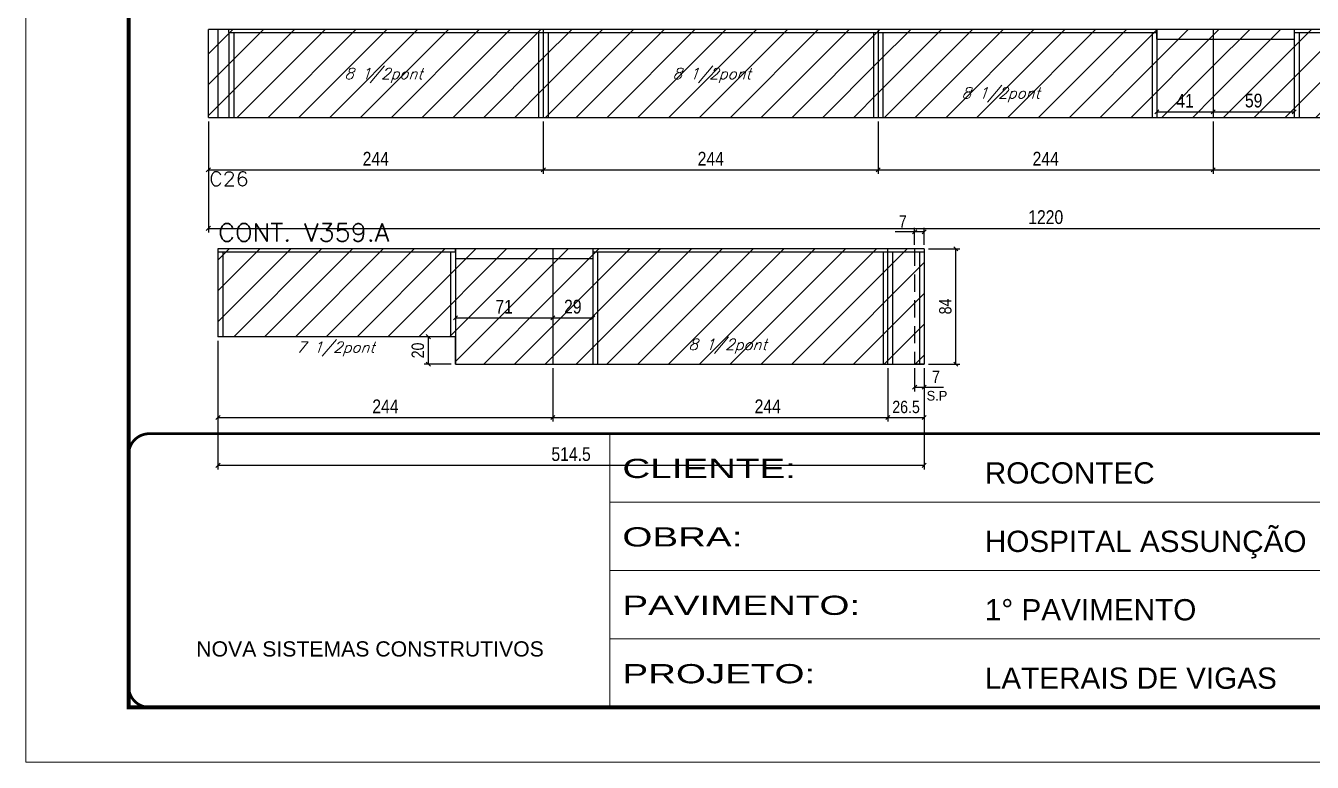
# Model space of a CAD drawing. Extents: x 137137 to 143418, y 10464 to 34486.
# Drawn here: x 140321 to 141258, y 31139 to 31675 of the extents above; entities that cross this region are included whole.
import ezdxf

# ---------------------------------------------------------------- set-up
doc = ezdxf.new("R2010")
doc.units = 0
for name, pattern in [('CONTINUO', [0]), ('DASHED', [0.75, 0.5, -0.25]), ('HIDDEN', [0.375, 0.25, -0.125])]:
    doc.linetypes.add(name, pattern=pattern)
for name, color, linetype in [('5', 5, 'Continuous'), ('COTA', 241, 'Continuous'), ('Painéis', 200, 'Continuous'), ('SARR_2.2x7', 40, 'Continuous'), ('SARR_3.5x7', 81, 'Continuous'), ('texto', 7, 'Continuous')]:
    doc.layers.add(name, color=color, linetype=linetype)
for name, color, linetype, lineweight in [('Escoras', 2, 'Continuous', 25), ('Folhas', 255, 'Continuous', 9), ('Hachura', 251, 'Continuous', 9), ('SARRAFO DE PRESSAO', 251, 'DASHED', 9), ('Texto Seção', 7, 'Continuous', 15)]:
    doc.layers.add(name, color=color, linetype=linetype, lineweight=lineweight)
doc.styles.add('ARIAL', font='arial.ttf')
doc.styles.add('COTA TECNICA', font='techl___.ttf', dxfattribs={"height": 10})
doc.styles.add('COTA TECNICA-50', font='techl___.ttf', dxfattribs={"height": 9})
doc.styles.add('REGUA-120', font='ROMANS.shx', dxfattribs={"height": 15})
doc.styles.add('Romans', font='romans.shx')
doc.styles.add('ROMAS860', font='ROMAS860.SHX')
doc.styles.add('Tecnologia', font='')
doc.styles.get('Tecnologia').set_extended_font_data('Forgotten Futurist')
doc.dimstyles.new('COTA PAINEL-50', dxfattribs={"dimtxt": 9, "dimasz": 3, "dimexe": 3, "dimexo": 3, "dimgap": 3, "dimtad": 1, "dimdec": 1, "dimzin": 12, "dimdsep": 46, "dimtxsty": 'COTA TECNICA-50', "dimblk1": 'OBLIQUE', "dimblk2": 'OBLIQUE', "dimsah": 1, "dimcen": 0.9, "dimclrd": 4, "dimclre": 4, "dimclrt": 240, "dimadec": 1, "dimazin": 3, "dimtfac": 1, "dimtdec": 1, "dimtmove": 0, "dimatfit": 3, "dimfxl": 1, "dimtolj": 1, "dimtzin": 12, "dimarcsym": 0})
doc.dimstyles.new('PAINEL', dxfattribs={"dimtxt": 10, "dimasz": 3, "dimexe": 3, "dimexo": 3, "dimgap": 3, "dimtad": 1, "dimdec": 1, "dimzin": 12, "dimdsep": 46, "dimtxsty": 'COTA TECNICA', "dimblk1": 'OBLIQUE', "dimblk2": 'OBLIQUE', "dimsah": 1, "dimcen": 0.9, "dimclrd": 4, "dimclre": 4, "dimclrt": 240, "dimadec": 1, "dimazin": 3, "dimtfac": 1, "dimtdec": 1, "dimtmove": 0, "dimatfit": 3, "dimfxl": 1, "dimtolj": 1, "dimtzin": 12, "dimarcsym": 0})
pattern_1 = [(45, (6544.79, 3600.202), (-11.2253202, 11.2253202), [])]

# ---------------------------------------------------------------- blocks, each defined once
blk = doc.blocks.new('9999999999')
at = {"color": 30, "linetype": 'CONTINUO'}
for p, q in [((98564.56, 34230.21), (98564.56, 34429.45)), ((98564.56, 34379.64), (99583.98, 34379.64)), ((98564.56, 34329.83), (99487.98, 34329.83)), ((98564.56, 34280.02), (99487.98, 34280.02))]:
    blk.add_line(p, q, dxfattribs=at)
at = {"color": 30, "linetype": 'CONTINUO', "const_width": 2}
blk.add_lwpolyline([(99583.98, 34230.21), (99583.98, 34414.45, 0.414214), (99568.98, 34429.45), (98228.98, 34429.45, 0.414214), (98213.98, 34414.45), (98213.98, 34245.21, 0.414214), (98228.98, 34230.21), (99583.98, 34230.21)], format="xyb", dxfattribs=at)
at = {"layer": 'Folhas'}
blk.add_lwpolyline([(98138.98, 34190.21), (99623.98, 34190.21), (99623.98, 35240.21), (98138.98, 35240.21)], close=True, dxfattribs=at)
at = {"layer": 'Folhas', "color": 30, "const_width": 3}
blk.add_lwpolyline([(98213.98, 34230.21), (99583.98, 34230.21), (99583.98, 35200.21), (98213.98, 35200.21)], close=True, dxfattribs=at)
at = {"color": 7, "linetype": 'Continuous', "ltscale": 5, "style": 'ARIAL'}
for s, height, p in [('ROCONTEC', 15.483, (98837.68, 34393.13)), ('HOSPITAL ASSUNÇÃO', 15.4829, (98837.68, 34343.32)), ('1° PAVIMENTO', 15.4829, (98837.68, 34293.51)), ('NOVA SISTEMAS CONSTRUTIVOS', 11.0592, (98263.19, 34267.21)), ('LATERAIS DE VIGAS', 15.4829, (98837.68, 34243.7))]:
    blk.add_text(s, height=height, dxfattribs=at).set_placement(p)
at = {"layer": 'Folhas', "color": 7, "style": 'Tecnologia', "width": 1.5}
for s, p in [('CLIENTE:', (98573.65, 34397.17)), ('OBRA:', (98573.65, 34347.31)), ('PAVIMENTO:', (98573.65, 34297.5)), ('PROJETO:', (98573.65, 34247.69))]:
    blk.add_text(s, height=14, dxfattribs=at).set_placement(p)
blk = doc.blocks.new('_Oblique')
at = {"color": 0, "linetype": 'ByBlock', "lineweight": -2}
blk.add_line((-0.5, -0.5), (0.5, 0.5), dxfattribs=at)
blk = doc.blocks.new('*D265')
at = {"layer": 'COTA', "color": 4, "linetype": 'ByBlock', "lineweight": -2, "transparency": 16777216}
for p, q in [((141144.83, 31616.11), (141144.83, 31609.22)), ((141185.83, 31617.21), (141185.83, 31609.22)), ((141144.83, 31612.22), (141185.83, 31612.22))]:
    blk.add_line(p, q, dxfattribs=at)
at = {"layer": 'Defpoints', "color": 0, "linetype": 'ByBlock', "transparency": 16777216}
for p in [(141144.83, 31619.11), (141185.83, 31620.21), (141185.83, 31612.22)]:
    blk.add_point(p, dxfattribs=at)
at = {"layer": 'COTA', "color": 4, "linetype": 'ByBlock', "lineweight": -2, "transparency": 16777216, "xscale": 3, "yscale": 3, "zscale": 3, "rotation": 180}
blk.add_blockref('_Oblique', (141144.83, 31612.22), dxfattribs=at)
at = {"layer": 'COTA', "color": 4, "linetype": 'ByBlock', "lineweight": -2, "transparency": 16777216, "xscale": 3, "yscale": 3, "zscale": 3}
blk.add_blockref('_Oblique', (141185.83, 31612.22), dxfattribs=at)
at = {"layer": 'COTA', "color": 240, "linetype": 'ByBlock', "transparency": 16777216, "insert": (141165.33, 31620.29), "char_height": 10, "attachment_point": 5, "style": 'COTA TECNICA'}
blk.add_mtext('\\A1;41', dxfattribs=at)
blk = doc.blocks.new('*D266')
at = {"layer": 'COTA', "color": 4, "linetype": 'ByBlock', "lineweight": -2, "transparency": 16777216}
for p, q in [((141185.83, 31617.21), (141185.83, 31609.22)), ((141244.83, 31617.21), (141244.83, 31609.22)), ((141185.83, 31612.22), (141244.83, 31612.22))]:
    blk.add_line(p, q, dxfattribs=at)
at = {"layer": 'Defpoints', "color": 0, "linetype": 'ByBlock', "transparency": 16777216}
for p in [(141185.83, 31620.21), (141244.83, 31620.21), (141244.83, 31612.22)]:
    blk.add_point(p, dxfattribs=at)
at = {"layer": 'COTA', "color": 4, "linetype": 'ByBlock', "lineweight": -2, "transparency": 16777216, "xscale": 3, "yscale": 3, "zscale": 3, "rotation": 180}
blk.add_blockref('_Oblique', (141185.83, 31612.22), dxfattribs=at)
at = {"layer": 'COTA', "color": 4, "linetype": 'ByBlock', "lineweight": -2, "transparency": 16777216, "xscale": 3, "yscale": 3, "zscale": 3}
blk.add_blockref('_Oblique', (141244.83, 31612.22), dxfattribs=at)
at = {"layer": 'COTA', "color": 240, "linetype": 'ByBlock', "transparency": 16777216, "insert": (141215.33, 31620.36), "char_height": 10, "attachment_point": 5, "style": 'COTA TECNICA'}
blk.add_mtext('\\A1;59', dxfattribs=at)
blk = doc.blocks.new('*D400')
at = {"layer": 'COTA', "color": 4, "linetype": 'ByBlock', "lineweight": -2, "transparency": 16777216}
for p, q in [((140453.83, 31605.21), (140453.83, 31567.02)), ((140697.83, 31605.21), (140697.83, 31567.02)), ((140453.83, 31570.02), (140697.83, 31570.02))]:
    blk.add_line(p, q, dxfattribs=at)
at = {"layer": 'Defpoints', "color": 0, "linetype": 'ByBlock', "transparency": 16777216}
for p in [(140453.83, 31608.21), (140697.83, 31608.21), (140697.83, 31570.02)]:
    blk.add_point(p, dxfattribs=at)
at = {"layer": 'COTA', "color": 4, "linetype": 'ByBlock', "lineweight": -2, "transparency": 16777216, "xscale": 3, "yscale": 3, "zscale": 3, "rotation": 180}
blk.add_blockref('_Oblique', (140453.83, 31570.02), dxfattribs=at)
at = {"layer": 'COTA', "color": 4, "linetype": 'ByBlock', "lineweight": -2, "transparency": 16777216, "xscale": 3, "yscale": 3, "zscale": 3}
blk.add_blockref('_Oblique', (140697.83, 31570.02), dxfattribs=at)
at = {"layer": 'COTA', "color": 240, "linetype": 'ByBlock', "transparency": 16777216, "insert": (140575.83, 31578.09), "char_height": 10, "attachment_point": 5, "style": 'COTA TECNICA'}
blk.add_mtext('\\A1;244', dxfattribs=at)
blk = doc.blocks.new('*D401')
at = {"layer": 'COTA', "color": 4, "linetype": 'ByBlock', "lineweight": -2, "transparency": 16777216}
for p, q in [((140697.83, 31605.21), (140697.83, 31567.02)), ((140941.83, 31605.21), (140941.83, 31567.02)), ((140697.83, 31570.02), (140941.83, 31570.02))]:
    blk.add_line(p, q, dxfattribs=at)
at = {"layer": 'Defpoints', "color": 0, "linetype": 'ByBlock', "transparency": 16777216}
for p in [(140697.83, 31608.21), (140941.83, 31608.21), (140941.83, 31570.02)]:
    blk.add_point(p, dxfattribs=at)
at = {"layer": 'COTA', "color": 4, "linetype": 'ByBlock', "lineweight": -2, "transparency": 16777216, "xscale": 3, "yscale": 3, "zscale": 3, "rotation": 180}
blk.add_blockref('_Oblique', (140697.83, 31570.02), dxfattribs=at)
at = {"layer": 'COTA', "color": 4, "linetype": 'ByBlock', "lineweight": -2, "transparency": 16777216, "xscale": 3, "yscale": 3, "zscale": 3}
blk.add_blockref('_Oblique', (140941.83, 31570.02), dxfattribs=at)
at = {"layer": 'COTA', "color": 240, "linetype": 'ByBlock', "transparency": 16777216, "insert": (140819.83, 31578.09), "char_height": 10, "attachment_point": 5, "style": 'COTA TECNICA'}
blk.add_mtext('\\A1;244', dxfattribs=at)
blk = doc.blocks.new('*D402')
at = {"layer": 'COTA', "color": 4, "linetype": 'ByBlock', "lineweight": -2, "transparency": 16777216}
for p, q in [((140941.83, 31605.21), (140941.83, 31567.02)), ((141185.83, 31605.21), (141185.83, 31567.02)), ((140941.83, 31570.02), (141185.83, 31570.02))]:
    blk.add_line(p, q, dxfattribs=at)
at = {"layer": 'Defpoints', "color": 0, "linetype": 'ByBlock', "transparency": 16777216}
for p in [(140941.83, 31608.21), (141185.83, 31608.21), (141185.83, 31570.02)]:
    blk.add_point(p, dxfattribs=at)
at = {"layer": 'COTA', "color": 4, "linetype": 'ByBlock', "lineweight": -2, "transparency": 16777216, "xscale": 3, "yscale": 3, "zscale": 3, "rotation": 180}
blk.add_blockref('_Oblique', (140941.83, 31570.02), dxfattribs=at)
at = {"layer": 'COTA', "color": 4, "linetype": 'ByBlock', "lineweight": -2, "transparency": 16777216, "xscale": 3, "yscale": 3, "zscale": 3}
blk.add_blockref('_Oblique', (141185.83, 31570.02), dxfattribs=at)
at = {"layer": 'COTA', "color": 240, "linetype": 'ByBlock', "transparency": 16777216, "insert": (141063.83, 31578.09), "char_height": 10, "attachment_point": 5, "style": 'COTA TECNICA'}
blk.add_mtext('\\A1;244', dxfattribs=at)
blk = doc.blocks.new('*D403')
at = {"layer": 'COTA', "color": 4, "linetype": 'ByBlock', "lineweight": -2, "transparency": 16777216}
for p, q in [((141185.83, 31605.21), (141185.83, 31567.02)), ((141429.83, 31605.21), (141429.83, 31567.02)), ((141185.83, 31570.02), (141429.83, 31570.02))]:
    blk.add_line(p, q, dxfattribs=at)
at = {"layer": 'Defpoints', "color": 0, "linetype": 'ByBlock', "transparency": 16777216}
for p in [(141185.83, 31608.21), (141429.83, 31608.21), (141429.83, 31570.02)]:
    blk.add_point(p, dxfattribs=at)
at = {"layer": 'COTA', "color": 4, "linetype": 'ByBlock', "lineweight": -2, "transparency": 16777216, "xscale": 3, "yscale": 3, "zscale": 3, "rotation": 180}
blk.add_blockref('_Oblique', (141185.83, 31570.02), dxfattribs=at)
at = {"layer": 'COTA', "color": 4, "linetype": 'ByBlock', "lineweight": -2, "transparency": 16777216, "xscale": 3, "yscale": 3, "zscale": 3}
blk.add_blockref('_Oblique', (141429.83, 31570.02), dxfattribs=at)
at = {"layer": 'COTA', "color": 240, "linetype": 'ByBlock', "transparency": 16777216, "insert": (141307.83, 31578.09), "char_height": 10, "attachment_point": 5, "style": 'COTA TECNICA'}
blk.add_mtext('\\A1;244', dxfattribs=at)
blk = doc.blocks.new('*D267')
at = {"layer": 'COTA', "color": 4, "linetype": 'ByBlock', "lineweight": -2, "transparency": 16777216}
for p, q in [((140704.82, 31425.48), (140704.82, 31386.69)), ((140948.83, 31425.48), (140948.83, 31386.69)), ((140704.82, 31389.69), (140948.83, 31389.69))]:
    blk.add_line(p, q, dxfattribs=at)
at = {"layer": 'Defpoints', "color": 0, "linetype": 'ByBlock', "transparency": 16777216}
for p in [(140704.82, 31428.48), (140948.83, 31428.48), (140948.83, 31389.69)]:
    blk.add_point(p, dxfattribs=at)
at = {"layer": 'COTA', "color": 4, "linetype": 'ByBlock', "lineweight": -2, "transparency": 16777216, "xscale": 3, "yscale": 3, "zscale": 3, "rotation": 180}
blk.add_blockref('_Oblique', (140704.82, 31389.69), dxfattribs=at)
at = {"layer": 'COTA', "color": 4, "linetype": 'ByBlock', "lineweight": -2, "transparency": 16777216, "xscale": 3, "yscale": 3, "zscale": 3}
blk.add_blockref('_Oblique', (140948.83, 31389.69), dxfattribs=at)
at = {"layer": 'COTA', "color": 240, "linetype": 'ByBlock', "transparency": 16777216, "insert": (140861.33, 31397.76), "char_height": 10, "attachment_point": 5, "style": 'COTA TECNICA'}
blk.add_mtext('\\A1;244', dxfattribs=at)
blk = doc.blocks.new('*D405')
at = {"layer": 'COTA', "color": 4, "linetype": 'ByBlock', "lineweight": -2, "transparency": 16777216}
for p, q in [((140460.83, 31445.48), (140460.83, 31386.69)), ((140704.82, 31425.48), (140704.82, 31386.69)), ((140460.83, 31389.69), (140704.82, 31389.69))]:
    blk.add_line(p, q, dxfattribs=at)
at = {"layer": 'Defpoints', "color": 0, "linetype": 'ByBlock', "transparency": 16777216}
for p in [(140460.83, 31448.48), (140704.82, 31428.48), (140704.82, 31389.69)]:
    blk.add_point(p, dxfattribs=at)
at = {"layer": 'COTA', "color": 4, "linetype": 'ByBlock', "lineweight": -2, "transparency": 16777216, "xscale": 3, "yscale": 3, "zscale": 3, "rotation": 180}
blk.add_blockref('_Oblique', (140460.83, 31389.69), dxfattribs=at)
at = {"layer": 'COTA', "color": 4, "linetype": 'ByBlock', "lineweight": -2, "transparency": 16777216, "xscale": 3, "yscale": 3, "zscale": 3}
blk.add_blockref('_Oblique', (140704.82, 31389.69), dxfattribs=at)
at = {"layer": 'COTA', "color": 240, "linetype": 'ByBlock', "transparency": 16777216, "insert": (140582.83, 31397.76), "char_height": 10, "attachment_point": 5, "style": 'COTA TECNICA'}
blk.add_mtext('\\A1;244', dxfattribs=at)
blk = doc.blocks.new('*D408')
at = {"layer": 'COTA', "color": 4, "linetype": 'ByBlock', "lineweight": -2, "transparency": 16777216}
for p, q in [((140633.82, 31476.38), (140633.82, 31459.25)), ((140704.83, 31467.48), (140704.83, 31459.25)), ((140633.82, 31462.25), (140704.83, 31462.25))]:
    blk.add_line(p, q, dxfattribs=at)
at = {"layer": 'Defpoints', "color": 0, "linetype": 'ByBlock', "transparency": 16777216}
for p in [(140633.82, 31479.38), (140704.83, 31470.48), (140704.83, 31462.25)]:
    blk.add_point(p, dxfattribs=at)
at = {"layer": 'COTA', "color": 4, "linetype": 'ByBlock', "lineweight": -2, "transparency": 16777216, "xscale": 3, "yscale": 3, "zscale": 3, "rotation": 180}
blk.add_blockref('_Oblique', (140633.82, 31462.25), dxfattribs=at)
at = {"layer": 'COTA', "color": 4, "linetype": 'ByBlock', "lineweight": -2, "transparency": 16777216, "xscale": 3, "yscale": 3, "zscale": 3}
blk.add_blockref('_Oblique', (140704.83, 31462.25), dxfattribs=at)
at = {"layer": 'COTA', "color": 240, "linetype": 'ByBlock', "transparency": 16777216, "insert": (140669.33, 31470.32), "char_height": 10, "attachment_point": 5, "style": 'COTA TECNICA'}
blk.add_mtext('\\A1;71', dxfattribs=at)
blk = doc.blocks.new('*D409')
at = {"layer": 'COTA', "color": 4, "linetype": 'ByBlock', "lineweight": -2, "transparency": 16777216}
for p, q in [((140704.83, 31467.48), (140704.83, 31459.25)), ((140733.83, 31467.48), (140733.83, 31459.25)), ((140704.83, 31462.25), (140733.83, 31462.25))]:
    blk.add_line(p, q, dxfattribs=at)
at = {"layer": 'Defpoints', "color": 0, "linetype": 'ByBlock', "transparency": 16777216}
for p in [(140704.83, 31470.48), (140733.83, 31470.48), (140733.83, 31462.25)]:
    blk.add_point(p, dxfattribs=at)
at = {"layer": 'COTA', "color": 4, "linetype": 'ByBlock', "lineweight": -2, "transparency": 16777216, "xscale": 3, "yscale": 3, "zscale": 3, "rotation": 180}
blk.add_blockref('_Oblique', (140704.83, 31462.25), dxfattribs=at)
at = {"layer": 'COTA', "color": 4, "linetype": 'ByBlock', "lineweight": -2, "transparency": 16777216, "xscale": 3, "yscale": 3, "zscale": 3}
blk.add_blockref('_Oblique', (140733.83, 31462.25), dxfattribs=at)
at = {"layer": 'COTA', "color": 240, "linetype": 'ByBlock', "transparency": 16777216, "insert": (140719.33, 31470.34), "char_height": 10, "attachment_point": 5, "style": 'COTA TECNICA'}
blk.add_mtext('\\A1;29', dxfattribs=at)
blk = doc.blocks.new('*D368')
at = {"layer": 'COTA', "color": 4, "linetype": 'ByBlock', "lineweight": -2, "transparency": 16777216}
for p, q in [((140968.33, 31524.84), (140954.17, 31524.84)), ((140968.33, 31515.48), (140968.33, 31527.84)), ((140975.33, 31524.84), (140968.33, 31524.84)), ((140975.33, 31515.48), (140975.33, 31527.84))]:
    blk.add_line(p, q, dxfattribs=at)
at = {"layer": 'Defpoints', "color": 0, "linetype": 'ByBlock', "transparency": 16777216}
for p in [(140968.33, 31524.84), (140968.33, 31512.48), (140975.33, 31512.48)]:
    blk.add_point(p, dxfattribs=at)
at = {"layer": 'COTA', "color": 4, "linetype": 'ByBlock', "lineweight": -2, "transparency": 16777216, "xscale": 3, "yscale": 3, "zscale": 3, "rotation": 180}
blk.add_blockref('_Oblique', (140968.33, 31524.84), dxfattribs=at)
at = {"layer": 'COTA', "color": 4, "linetype": 'ByBlock', "lineweight": -2, "transparency": 16777216, "xscale": 3, "yscale": 3, "zscale": 3}
blk.add_blockref('_Oblique', (140975.33, 31524.84), dxfattribs=at)
at = {"layer": 'COTA', "color": 240, "linetype": 'ByBlock', "transparency": 16777216, "insert": (140959.75, 31532.4), "char_height": 9, "attachment_point": 5, "style": 'COTA TECNICA-50'}
blk.add_mtext('\\A1;7', dxfattribs=at)
blk = doc.blocks.new('*D425')
at = {"layer": 'COTA', "color": 4, "linetype": 'ByBlock', "lineweight": -2, "transparency": 16777216}
for p, q in [((140978.33, 31512.48), (141001.34, 31512.48)), ((140998.34, 31428.48), (140998.34, 31512.48)), ((140978.33, 31428.48), (141001.34, 31428.48))]:
    blk.add_line(p, q, dxfattribs=at)
at = {"layer": 'Defpoints', "color": 0, "linetype": 'ByBlock', "transparency": 16777216}
for p in [(140975.33, 31512.48), (140998.34, 31512.48), (140975.33, 31428.48)]:
    blk.add_point(p, dxfattribs=at)
at = {"layer": 'COTA', "color": 4, "linetype": 'ByBlock', "lineweight": -2, "transparency": 16777216, "xscale": 3, "yscale": 3, "zscale": 3}
for p, rotation in [((140998.34, 31512.48), 90), ((140998.34, 31428.48), 270)]:
    blk.add_blockref('_Oblique', p, dxfattribs=dict(at, rotation=rotation))
at = {"layer": 'COTA', "color": 240, "linetype": 'ByBlock', "transparency": 16777216, "insert": (140990.75, 31470.48), "char_height": 9, "attachment_point": 5, "rotation": 90, "style": 'COTA TECNICA-50'}
blk.add_mtext('\\A1;84', dxfattribs=at)
blk = doc.blocks.new('*D483')
at = {"layer": 'Defpoints', "color": 0, "linetype": 'ByBlock', "transparency": 16777216}
for p in [(140948.83, 31428.48), (140975.33, 31428.48), (140975.33, 31389.69)]:
    blk.add_point(p, dxfattribs=at)
at = {"layer": 'Escoras', "color": 4, "linetype": 'ByBlock', "lineweight": -2, "transparency": 16777216}
for p, q in [((140948.83, 31425.48), (140948.83, 31386.69)), ((140975.33, 31425.48), (140975.33, 31386.69)), ((140948.83, 31389.69), (140975.33, 31389.69))]:
    blk.add_line(p, q, dxfattribs=at)
at = {"layer": 'Escoras', "color": 4, "linetype": 'ByBlock', "lineweight": -2, "transparency": 16777216, "xscale": 3, "yscale": 3, "zscale": 3, "rotation": 180}
blk.add_blockref('_Oblique', (140948.83, 31389.69), dxfattribs=at)
at = {"layer": 'Escoras', "color": 4, "linetype": 'ByBlock', "lineweight": -2, "transparency": 16777216, "xscale": 3, "yscale": 3, "zscale": 3}
blk.add_blockref('_Oblique', (140975.33, 31389.69), dxfattribs=at)
at = {"layer": 'Escoras', "color": 240, "linetype": 'ByBlock', "transparency": 16777216, "insert": (140962.08, 31397.29), "char_height": 9, "attachment_point": 5, "style": 'COTA TECNICA-50'}
blk.add_mtext('\\A1;26.5', dxfattribs=at)
blk = doc.blocks.new('*D488')
at = {"layer": 'Defpoints', "color": 0, "linetype": 'ByBlock', "transparency": 16777216}
for p in [(140633.82, 31448.48), (140614.05, 31428.48), (140633.82, 31428.48)]:
    blk.add_point(p, dxfattribs=at)
at = {"layer": 'Escoras', "color": 4, "linetype": 'ByBlock', "lineweight": -2, "transparency": 16777216}
for p, q in [((140630.82, 31448.48), (140611.05, 31448.48)), ((140614.05, 31448.48), (140614.05, 31428.48)), ((140630.82, 31428.48), (140611.05, 31428.48))]:
    blk.add_line(p, q, dxfattribs=at)
at = {"layer": 'Escoras', "color": 4, "linetype": 'ByBlock', "lineweight": -2, "transparency": 16777216, "xscale": 3, "yscale": 3, "zscale": 3}
for p, rotation in [((140614.05, 31448.48), 90), ((140614.05, 31428.48), 270)]:
    blk.add_blockref('_Oblique', p, dxfattribs=dict(at, rotation=rotation))
at = {"layer": 'Escoras', "color": 240, "linetype": 'ByBlock', "transparency": 16777216, "insert": (140606.46, 31438.48), "char_height": 9, "attachment_point": 5, "rotation": 90, "style": 'COTA TECNICA-50'}
blk.add_mtext('\\A1;20', dxfattribs=at)
blk = doc.blocks.new('*D477')
at = {"layer": 'Defpoints', "color": 0, "linetype": 'ByBlock', "transparency": 16777216}
for p in [(140968.33, 31428.48), (140975.33, 31428.48), (140975.33, 31411.68)]:
    blk.add_point(p, dxfattribs=at)
at = {"layer": 'Escoras', "color": 4, "linetype": 'ByBlock', "lineweight": -2, "transparency": 16777216}
for p, q in [((140968.33, 31425.48), (140968.33, 31408.68)), ((140975.33, 31425.48), (140975.33, 31408.68)), ((140968.33, 31411.68), (140975.33, 31411.68)), ((140975.33, 31411.68), (140989.48, 31411.68))]:
    blk.add_line(p, q, dxfattribs=at)
at = {"layer": 'Escoras', "color": 4, "linetype": 'ByBlock', "lineweight": -2, "transparency": 16777216, "xscale": 3, "yscale": 3, "zscale": 3, "rotation": 180}
blk.add_blockref('_Oblique', (140968.33, 31411.68), dxfattribs=at)
at = {"layer": 'Escoras', "color": 4, "linetype": 'ByBlock', "lineweight": -2, "transparency": 16777216, "xscale": 3, "yscale": 3, "zscale": 3}
blk.add_blockref('_Oblique', (140975.33, 31411.68), dxfattribs=at)
at = {"layer": 'Escoras', "color": 240, "linetype": 'ByBlock', "transparency": 16777216, "insert": (140983.91, 31419.24), "char_height": 9, "attachment_point": 5, "style": 'COTA TECNICA-50'}
blk.add_mtext('\\A1;7', dxfattribs=at)
blk = doc.blocks.new('*D2344')
at = {"layer": 'COTA', "color": 4, "lineweight": -2, "ltscale": 25, "transparency": 16777216}
for p, q in [((140453.83, 31605.21), (140453.83, 31524.37)), ((141673.83, 31605.21), (141673.83, 31524.37)), ((140453.83, 31527.37), (141673.83, 31527.37))]:
    blk.add_line(p, q, dxfattribs=at)
at = {"layer": 'Defpoints', "color": 0, "ltscale": 25, "transparency": 16777216}
for p in [(140453.83, 31608.21), (141673.83, 31608.21), (141673.83, 31527.37)]:
    blk.add_point(p, dxfattribs=at)
at = {"layer": 'COTA', "color": 4, "lineweight": -2, "ltscale": 25, "transparency": 16777216, "xscale": 3, "yscale": 3, "zscale": 3, "rotation": 180}
blk.add_blockref('_Oblique', (140453.83, 31527.37), dxfattribs=at)
at = {"layer": 'COTA', "color": 4, "lineweight": -2, "ltscale": 25, "transparency": 16777216, "xscale": 3, "yscale": 3, "zscale": 3}
blk.add_blockref('_Oblique', (141673.83, 31527.37), dxfattribs=at)
at = {"layer": 'COTA', "color": 240, "ltscale": 25, "transparency": 16777216, "insert": (141063.83, 31535.48), "char_height": 10, "attachment_point": 5, "style": 'COTA TECNICA'}
blk.add_mtext('\\A1;1220', dxfattribs=at)
blk = doc.blocks.new('*D2345')
at = {"layer": 'COTA', "color": 4, "lineweight": -2, "ltscale": 25, "transparency": 16777216}
for p, q in [((140460.83, 31445.48), (140460.83, 31351.84)), ((140975.33, 31425.48), (140975.33, 31351.84)), ((140460.83, 31354.84), (140975.33, 31354.84))]:
    blk.add_line(p, q, dxfattribs=at)
at = {"layer": 'Defpoints', "color": 0, "ltscale": 25, "transparency": 16777216}
for p in [(140460.83, 31448.48), (140975.33, 31428.48), (140975.33, 31354.84)]:
    blk.add_point(p, dxfattribs=at)
at = {"layer": 'COTA', "color": 4, "lineweight": -2, "ltscale": 25, "transparency": 16777216, "xscale": 3, "yscale": 3, "zscale": 3, "rotation": 180}
blk.add_blockref('_Oblique', (140460.83, 31354.84), dxfattribs=at)
at = {"layer": 'COTA', "color": 4, "lineweight": -2, "ltscale": 25, "transparency": 16777216, "xscale": 3, "yscale": 3, "zscale": 3}
blk.add_blockref('_Oblique', (140975.33, 31354.84), dxfattribs=at)
at = {"layer": 'COTA', "color": 240, "ltscale": 25, "transparency": 16777216, "insert": (140718.08, 31362.95), "char_height": 10, "attachment_point": 5, "style": 'COTA TECNICA'}
blk.add_mtext('\\A1;514.5', dxfattribs=at)

msp = doc.modelspace()

# ---------------------------------------------------------------- hatches: boundary and pattern name
at = {"layer": 'Hachura', "linetype": 'ByBlock'}
h = msp.add_hatch(dxfattribs=at)
h.set_pattern_fill('ANSI31', color=256, scale=5)
h.set_pattern_definition(pattern_1)
h.paths.add_polyline_path([(140453.83, 31672.21), (140453.83, 31608.21), (140697.83, 31608.21), (140697.83, 31672.21)])
h = msp.add_hatch(dxfattribs=at)
h.set_pattern_fill('ANSI31', color=256, scale=5)
h.set_pattern_definition(pattern_1)
h.paths.add_polyline_path([(140697.83, 31672.21), (140697.83, 31608.21), (140941.83, 31608.21), (140941.83, 31672.21)])
h = msp.add_hatch(dxfattribs=at)
h.set_pattern_fill('ANSI31', color=256, scale=5)
h.set_pattern_definition(pattern_1)
h.paths.add_polyline_path([(141040.83, 31672.21), (140941.83, 31672.21), (140941.83, 31608.21), (141185.83, 31608.21), (141185.83, 31672.21), (141178.83, 31672.21)])
h = msp.add_hatch(dxfattribs=at)
h.set_pattern_fill('ANSI31', color=256, scale=5)
h.set_pattern_definition(pattern_1)
h.paths.add_polyline_path([(141185.83, 31672.21), (141185.83, 31608.21), (141429.83, 31608.21), (141429.83, 31672.21)])
h = msp.add_hatch(dxfattribs=at)
h.set_pattern_fill('ANSI31', color=256, scale=5)
h.set_pattern_definition(pattern_1)
h.paths.add_polyline_path([(140460.83, 31448.48), (140633.82, 31448.48), (140633.83, 31428.48), (140704.83, 31428.48), (140704.83, 31512.48), (140460.83, 31512.48)])
h = msp.add_hatch(dxfattribs=at)
h.set_pattern_fill('ANSI31', color=256, scale=5)
h.set_pattern_definition(pattern_1)
h.paths.add_polyline_path([(140975.33, 31428.48), (140975.33, 31512.48), (140837.83, 31512.48), (140718.83, 31512.48), (140704.83, 31512.48), (140704.83, 31428.48)])

# ---------------------------------------------------------------- linework, layer by layer
at = {"linetype": 'ByBlock'}
for p, q in [((141144.83, 31672.21), (141144.83, 31608.21)), ((141244.83, 31672.21), (141244.83, 31608.21))]:
    msp.add_line(p, q, dxfattribs=at)
at = {"layer": 'Painéis', "linetype": 'ByBlock'}
for p, q in [((140453.83, 31608.21), (140453.83, 31672.21)), ((140697.83, 31672.21), (140697.83, 31608.21)), ((140941.83, 31672.21), (140941.83, 31608.21)), ((141185.83, 31672.21), (141185.83, 31608.21)), ((140453.83, 31608.21), (141673.83, 31608.21)), ((140460.83, 31512.48), (140460.83, 31448.48)), ((140704.83, 31512.48), (140704.83, 31428.48)), ((140948.83, 31428.48), (140948.83, 31512.48)), ((140975.33, 31512.48), (140975.33, 31428.48)), ((140633.82, 31448.48), (140460.83, 31448.48)), ((140633.83, 31428.48), (140633.82, 31448.48)), ((140633.82, 31428.48), (140975.33, 31428.48))]:
    msp.add_line(p, q, dxfattribs=at)
for points in [[(141673.83, 31672.21), (141178.83, 31672.21), (141040.83, 31672.21), (141040.83, 31672.21), (140453.83, 31672.21)], [(140718.82, 31512.48), (140529.83, 31512.48), (140529.83, 31512.48), (140460.83, 31512.48)], [(140975.33, 31512.48), (140837.83, 31512.48), (140837.83, 31512.48), (140718.83, 31512.48)]]:
    msp.add_lwpolyline(points, dxfattribs=at)
at = {"layer": 'SARR_2.2x7', "linetype": 'Continuous', "ltscale": 50}
for p, q in [((140460.83, 31672.21), (140460.83, 31608.21)), ((140468.83, 31670.01), (140468.83, 31672.21)), ((140468.83, 31670.01), (140697.83, 31670.01)), ((140697.83, 31670.01), (140941.83, 31670.01)), ((140941.83, 31670.01), (141144.83, 31670.01)), ((141144.83, 31665.21), (141144.83, 31672.21)), ((141244.83, 31670.01), (141429.83, 31670.01)), ((141144.83, 31665.21), (141185.83, 31665.21)), ((141185.83, 31665.21), (141244.83, 31665.21)), ((140460.83, 31510.28), (140633.82, 31510.28)), ((140633.83, 31510.28), (140633.83, 31512.48)), ((140733.83, 31510.28), (140948.83, 31510.28)), ((140948.83, 31510.28), (140975.33, 31510.28)), ((140633.83, 31505.48), (140704.83, 31505.48)), ((140704.83, 31505.48), (140733.83, 31505.48))]:
    msp.add_line(p, q, dxfattribs=at)
at = {"layer": 'SARR_2.2x7', "linetype": 'HIDDEN', "ltscale": 50}
msp.add_line((140968.33, 31512.48), (140968.33, 31428.48), dxfattribs=at)
at = {"layer": 'SARR_2.2x7', "linetype": 'HIDDEN'}
msp.add_lwpolyline([(140975.33, 31428.48), (140968.33, 31428.48)], dxfattribs=at)
at = {"layer": 'SARR_3.5x7'}
for p, q in [((140468.83, 31670.01), (140468.83, 31608.21)), ((140472.33, 31670.01), (140472.33, 31608.21)), ((140694.29, 31670.01), (140694.29, 31608.21)), ((140701.29, 31670.01), (140701.29, 31608.21)), ((140938.29, 31670.01), (140938.29, 31608.21)), ((140945.29, 31670.01), (140945.29, 31608.21)), ((141141.29, 31670.01), (141141.29, 31608.21)), ((141144.83, 31670.01), (141144.83, 31608.21)), ((141244.83, 31672.21), (141244.83, 31608.21)), ((141248.37, 31670.03), (141248.37, 31608.21)), ((140464.29, 31510.28), (140464.29, 31448.48)), ((140630.32, 31510.28), (140630.32, 31448.48)), ((140633.82, 31512.48), (140633.82, 31428.48)), ((140633.83, 31510.28), (140633.82, 31448.48)), ((140733.83, 31512.48), (140733.83, 31428.48)), ((140737.33, 31510.28), (140737.33, 31428.48)), ((140945.33, 31510.28), (140945.33, 31428.48)), ((140952.33, 31510.28), (140952.33, 31428.48)), ((140971.83, 31510.28), (140971.83, 31428.48)), ((140975.33, 31510.28), (140975.33, 31428.48))]:
    msp.add_line(p, q, dxfattribs=at)

# ---------------------------------------------------------------- block references
at = {"layer": 'SARRAFO DE PRESSAO', "color": 6, "linetype": 'ByBlock'}
msp.add_blockref('9999999999', (42181.81, -3051.58), dxfattribs=at)

# ---------------------------------------------------------------- texts
at = {"layer": '5', "style": 'REGUA-120', "width": 1.1}
msp.add_text('C26', height=10, dxfattribs=at).set_placement((140454.41, 31558.44))
at = {"layer": 'texto', "color": 2, "char_height": 8, "attachment_point": 5, "style": 'Romans'}
for s, insert in [('{\\Q19;\\C256;8 1/2pont}', (140581.46, 31638.76)), ('{\\Q19;\\C256;8 1/2pont}', (140820.53, 31638.76)), ('{\\Q19;\\C256;8 1/2pont}', (141031.08, 31624.67)), ('{\\Q19;\\C256;7 1/2pont}', (140546.51, 31439.53)), ('{\\Q19;\\C256;8 1/2pont}', (140832.1, 31441.54))]:
    msp.add_mtext(s, dxfattribs=dict(at, insert=insert))
at = {"layer": 'texto', "color": 4, "insert": (140984.63, 31405.46), "char_height": 7, "attachment_point": 5, "style": 'ROMAS860'}
msp.add_mtext('S.P', dxfattribs=at)
at = {"layer": 'Texto Seção', "style": 'REGUA-120', "width": 1.05}
msp.add_text('CONT. V359.A', height=13, dxfattribs=at).set_placement((140461, 31517.86))

# ---------------------------------------------------------------- dimensions: what is measured, and where the dimension line sits
at = {"layer": 'COTA', "linetype": 'ByBlock'}
for base, p1, p2, dimstyle, picture, middle in [((141185.83, 31612.22), (141144.83, 31619.11), (141185.83, 31620.21), 'PAINEL', '*D265', (141165.33, 31620.29)), ((140697.83, 31570.02), (140453.83, 31608.21), (140697.83, 31608.21), 'PAINEL', '*D400', (140575.83, 31578.09)), ((140968.33, 31524.84), (140975.33, 31512.48), (140968.33, 31512.48), 'COTA PAINEL-50', '*D368', (140959.75, 31532.4)), ((140704.83, 31462.25), (140633.82, 31479.38), (140704.83, 31470.48), 'PAINEL', '*D408', (140669.33, 31470.32)), ((140704.82, 31389.69), (140460.83, 31448.48), (140704.82, 31428.48), 'PAINEL', '*D405', (140582.83, 31397.76))]:
    dim = msp.add_linear_dim(base=base, p1=p1, p2=p2, dimstyle=dimstyle, dxfattribs=at)
    dim.commit()
    dim.dimension.update_dxf_attribs({"geometry": picture, "text_midpoint": middle})
for base, p1, p2, picture, middle in [((141244.83, 31612.22), (141185.83, 31620.21), (141244.83, 31620.21), '*D266', (141215.33, 31620.36)), ((140941.83, 31570.02), (140697.83, 31608.21), (140941.83, 31608.21), '*D401', (140819.83, 31578.09)), ((141185.83, 31570.02), (140941.83, 31608.21), (141185.83, 31608.21), '*D402', (141063.83, 31578.09)), ((141429.83, 31570.02), (141185.83, 31608.21), (141429.83, 31608.21), '*D403', (141307.83, 31578.09)), ((140733.83, 31462.25), (140704.83, 31470.48), (140733.83, 31470.48), '*D409', (140719.33, 31470.34))]:
    dim = msp.add_linear_dim(base=base, p1=p1, p2=p2, dimstyle='PAINEL', override={"dimtmove": 1}, dxfattribs=at)
    dim.commit()
    dim.dimension.update_dxf_attribs({"geometry": picture, "text_midpoint": middle})
at = {"layer": 'COTA', "ltscale": 25}
for base, p1, p2, picture, middle in [((141673.83, 31527.37), (140453.83, 31608.21), (141673.83, 31608.21), '*D2344', (141063.83, 31535.48)), ((140975.33, 31354.84), (140460.83, 31448.48), (140975.33, 31428.48), '*D2345', (140718.08, 31362.95))]:
    dim = msp.add_linear_dim(base=base, p1=p1, p2=p2, dimstyle='PAINEL', dxfattribs=at)
    dim.commit()
    dim.dimension.update_dxf_attribs({"geometry": picture, "text_midpoint": middle})
at = {"layer": 'COTA', "linetype": 'ByBlock'}
dim = msp.add_linear_dim(base=(140998.34, 31512.48), p1=(140975.33, 31428.48), p2=(140975.33, 31512.48), angle=90, dimstyle='COTA PAINEL-50', dxfattribs=at)
dim.commit()
dim.dimension.update_dxf_attribs({"geometry": '*D425', "text_midpoint": (140990.75, 31470.48)})
dim = msp.add_linear_dim(base=(140948.83, 31389.69), p1=(140704.82, 31428.48), p2=(140948.83, 31428.48), dimstyle='PAINEL', dxfattribs=at)
dim.commit()
dim.dimension.update_dxf_attribs({"geometry": '*D267', "text_midpoint": (140861.33, 31389.69), "dimtype": 160})
at = {"layer": 'Escoras', "linetype": 'ByBlock'}
dim = msp.add_linear_dim(base=(140614.05, 31428.48), p1=(140633.82, 31448.48), p2=(140633.82, 31428.48), angle=90, dimstyle='COTA PAINEL-50', override={"dimarcsym": 1}, dxfattribs=at)
dim.commit()
dim.dimension.update_dxf_attribs({"geometry": '*D488', "text_midpoint": (140614.05, 31438.48), "dimtype": 160})
dim = msp.add_linear_dim(base=(140975.33, 31389.69), p1=(140948.83, 31428.48), p2=(140975.33, 31428.48), dimstyle='COTA PAINEL-50', override={"dimarcsym": 1}, dxfattribs=at)
dim.commit()
dim.dimension.update_dxf_attribs({"geometry": '*D483', "text_midpoint": (140962.08, 31389.69), "dimtype": 160})
dim = msp.add_linear_dim(base=(140975.33, 31411.68), p1=(140968.33, 31428.48), p2=(140975.33, 31428.48), dimstyle='COTA PAINEL-50', override={"dimarcsym": 1}, dxfattribs=at)
dim.commit()
dim.dimension.update_dxf_attribs({"geometry": '*D477', "text_midpoint": (140983.91, 31419.24)})

doc.saveas('drawing.dxf')
